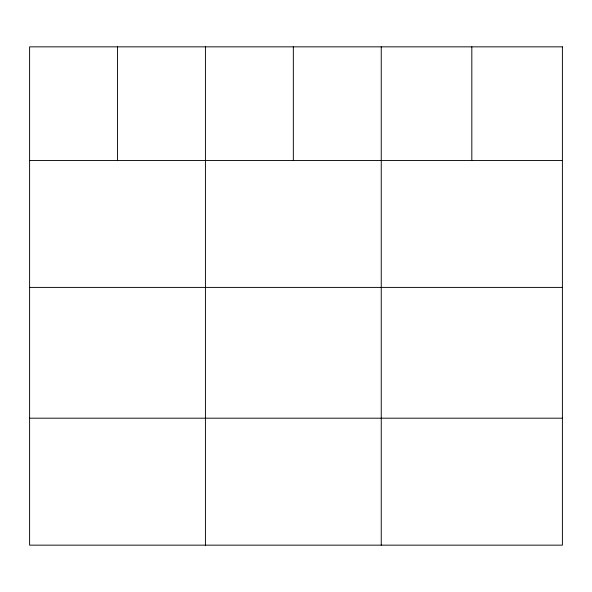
<?xml version="1.0" encoding="UTF-8"?>
<svg xmlns="http://www.w3.org/2000/svg" width="592" height="592" viewBox="0 0 592 592"><rect width="100%" height="100%" fill="white"/><g stroke="black" fill="none" stroke-linecap="round" stroke-linejoin="round"><path stroke-width="0.89" d="M29.6 160.447L562.4 160.447M29.6 287.401L562.4 287.401M29.6 418.196L562.4 418.196M471.824 46.849L471.824 160.447M381.248 46.849L381.248 545.151M293.336 46.849L293.336 160.447M205.424 46.849L205.424 545.151M117.512 46.849L117.512 160.447M562.4 46.849L29.6 46.849L29.6 545.151L562.4 545.151L562.4 46.849"/></g></svg>
